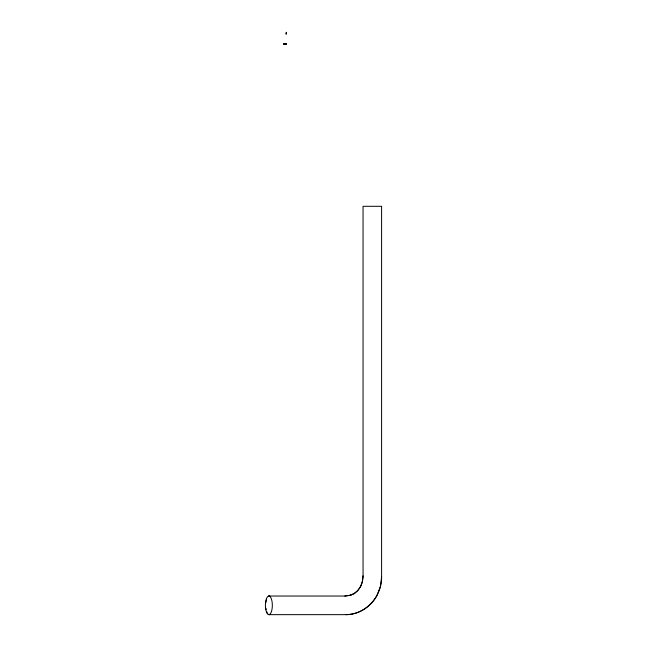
<?xml version="1.0" encoding="UTF-8"?>
<svg xmlns="http://www.w3.org/2000/svg" width="647" height="647" viewBox="0 0 647 647"><rect width="100%" height="100%" fill="white"/><g stroke="black" fill="none" stroke-linecap="round" stroke-linejoin="round"><path stroke-width="0.97" d="M268.756 596.033L345.15 596.033L350.771 595.232L349.906 595.466L354.16 593.558L357.823 590.517L360.63 586.554L360.444 586.991L362.288 582.171L363.056 575.879L363.056 206.296L381.601 206.296L381.601 577.003C381.859 596.324 365.959 614.593 346.169 614.65L268.99 614.65M381.593 576.954L380.436 586.457L376.886 595.709C370.763 606.87 358.875 614.504 346.04 614.65M363.048 575.83C362.975 582.81 359.975 589.846 353.958 593.695L354.669 593.348L350.448 595.232L344.802 596.033M286.281 44.028L284.187 43.988L285.828 43.988M283.451 43.802L286.354 43.802M283.451 43.947L286.354 43.947M284.073 44.255L285.731 44.255M286.209 32.35L286.265 33.595M270.098 614.415A9.317 3.558 -90 0 1 268.262 614.254M267.413 613.251A9.317 3.558 -90 0 1 266.693 611.706M266.152 609.725A9.317 3.558 -90 0 1 265.909 608.229M265.885 602.632A9.317 3.558 -90 0 1 266.273 600.416M268.489 596.267A9.317 3.558 -90 0 1 269.411 596.033M286.516 32.35L286.136 34.089L286.516 32.35M266.329 598.976A9.317 3.478 90 0 0 268.084 614.415A9.317 3.478 90 0 0 272.193 602.632A9.317 3.478 90 0 0 266.329 598.976"/></g></svg>
